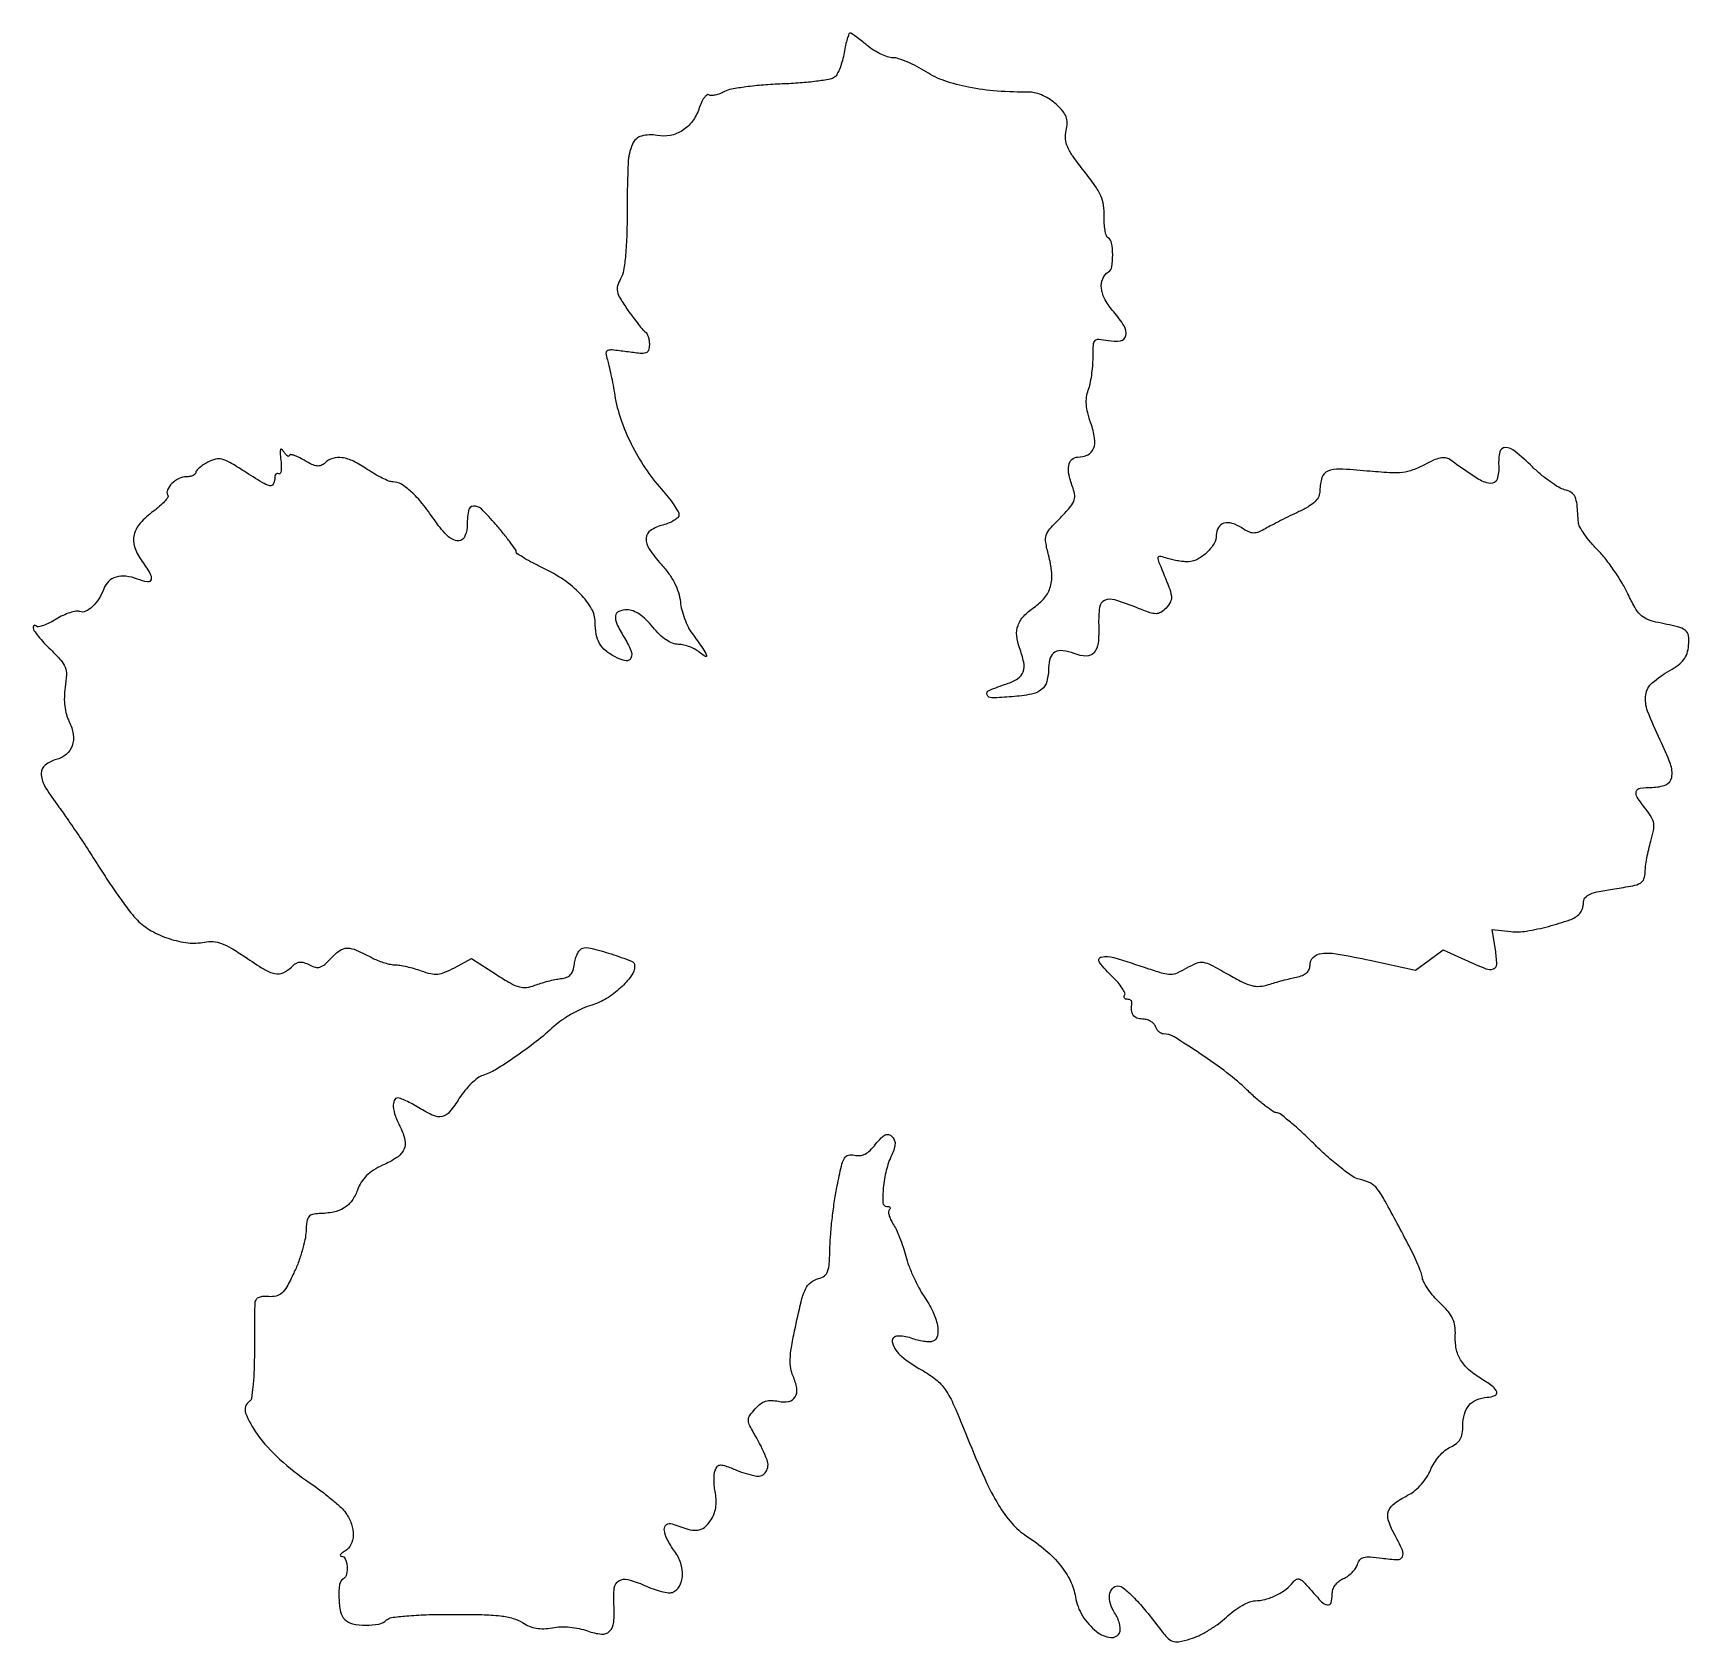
# Model space of a CAD drawing. Extents: x 0 to 336, y 1 to 327.
import ezdxf

# ---------------------------------------------------------------- set-up
doc = ezdxf.new("R2010")
doc.units = 0

msp = doc.modelspace()

# ---------------------------------------------------------------- linework, layer by layer
msp.add_lwpolyline([(164.509726, 323.057568, -0.024399), (164.161348, 321.471058, -0.026178), (163.666354, 319.963696, -0.026954), (163.107657, 318.724386, -0.100498), (162.574005, 318.061419, -0.131355), (161.639819, 317.631274, -0.010379), (158.915424, 317.220818, -0.013532), (155.596052, 316.882017, -0.00994), (151.902177, 316.679485, 0.011095), (148.135941, 316.46426, 0.013188), (144.594881, 316.088756, 0.012021), (141.641874, 315.624119, 0.078553), (140.229333, 315.12939, -0.032809), (139.294096, 314.702645, -0.038828), (138.361669, 314.429603, -0.042609), (137.558924, 314.331112, -0.148704), (137.059925, 314.462965, 0.317838), (136.636121, 314.436694, 0.068007), (136.099993, 313.869902, 0.048141), (135.543283, 312.910071, 0.027659), (135.054135, 311.664029, -0.080012), (133.728294, 309.107709, -0.090969), (131.713978, 307.226594, -0.09478), (129.235986, 306.234601, -0.095456), (126.573322, 306.230735, 0.11448), (123.396352, 306.106499, 0.230039), (121.552914, 304.492074, 0.089363), (120.685673, 300.633212, 0.010614), (120.495571, 291.828196, -0.006762), (120.417083, 286.175304, -0.015753), (120.167777, 281.948304, -0.01908), (119.768723, 278.861601, -0.087687), (119.166456, 277.167914, 0.056749), (118.555181, 275.734922, 0.128665), (118.515539, 274.566061, 0.081957), (119.06757, 273.205991, 0.014225), (120.587234, 270.874121, 0.007488), (121.699552, 269.319304, 0.009612), (122.771103, 267.924819, 0.007745), (123.704232, 266.793984, 0.078116), (124.166349, 266.397191, -0.132388), (124.486981, 266.055749, -0.044923), (124.755115, 265.423222, -0.040933), (124.938462, 264.637838, -0.036897), (125, 263.805059, -0.082254), (124.814852, 262.687205, -0.239233), (124.270547, 262.156358, -0.100371), (123.134744, 262.038758, -0.009829), (120.384221, 262.360815, 0.006816), (117.43407, 262.724283, 0.125754), (116.508956, 262.592745, 0.334687), (116.195513, 262.061962, 0.047929), (116.4735, 260.746739, -0.01909), (116.798145, 259.554747, -0.005519), (117.208395, 257.69123, -0.005542), (117.624628, 255.579055, -0.005885), (117.98519, 253.5, 0.043685), (119.192335, 248.717873, 0.03171), (121.321155, 243.654193, 0.031027), (124.142873, 238.764694, 0.03572), (127.431268, 234.5, -0.014008), (128.797374, 232.878918, -0.018198), (129.95081, 231.316211, -0.016033), (130.809843, 229.968262, -0.134473), (130.999218, 229.278592, -0.201246), (130.778327, 228.751065, -0.052826), (130.045532, 228.168705, -0.045019), (128.995191, 227.627246, -0.033125), (127.751529, 227.215421, 0.081451), (125.253161, 226.111408, 0.24134), (124.351622, 224.531485, 0.16095), (124.964436, 222.353267, 0.03534), (127.393501, 219.249561, -0.027382), (128.96113, 217.31086, -0.037935), (130.127982, 215.40501, -0.042082), (130.900916, 213.521581, -0.050814), (131.287598, 211.650298, 0.037457), (131.577415, 210.031076, 0.024968), (132.13805, 208.230912, 0.025167), (132.861668, 206.52967, 0.044216), (133.648255, 205.220011, -0.005345), (135.825855, 202.160381, -0.051134), (136.600762, 200.760874, -0.70712), (136.366241, 200.545304, -0.057818), (135.343154, 201.25, 0.050523), (134.39993, 201.920124, 0.03499), (133.21896, 202.485946, 0.035358), (131.994126, 202.873119, 0.058934), (130.921259, 203.000029, -0.091813), (129.703783, 203.225505, -0.056298), (128.404531, 203.899787, -0.046803), (127.06012, 204.997517, -0.029776), (125.707368, 206.500029, 0.029608), (124.344367, 208.014954, 0.047772), (123.000007, 209.109823, 0.057728), (121.696897, 209.776144, 0.089574), (120.457368, 210, 0.097728), (118.806235, 209.674164, 0.273749), (118.122926, 208.76916, 0.140271), (118.391814, 207.168321, 0.025628), (119.837048, 204.49993, -0.034067), (121.261283, 201.761012, -0.210796), (121.254936, 200.21199, -0.356316), (120.218075, 199.689716, -0.064911), (118.042799, 200.477868, -0.052358), (116.121263, 201.741938, -0.090809), (114.88964, 203.194751, -0.086648), (114.217955, 205.039418, -0.044112), (114, 207.505062, 0.131777), (113.267023, 210.237886, 0.060437), (111.032318, 213.209335, 0.051443), (107.65285, 216.070034, 0.039466), (103.453837, 218.478513, -0.010054), (101.363241, 219.519467, -0.01541), (99.600168, 220.5124, -0.009855), (98.202406, 221.395431, -0.249676), (97.993544, 221.779295, 0.153539), (97.845318, 222.236269, 0.005791), (96.77373, 223.706179, 0.009968), (95.435679, 225.425075, 0.006802), (93.850053, 227.326844, 0.021182), (90.915468, 230.470888, 0.222577), (89.298875, 231.041773, 0.340672), (88.290808, 230.092775, 0.038349), (88.015313, 226.75, -0.137457), (87.409658, 224.633986, -0.3206), (85.96966, 224.028001, -0.146995), (83.821052, 225.241345, -0.042031), (81.386001, 228.247539, 0.019416), (78.932714, 231.572807, 0.038365), (76.695042, 233.969267, 0.04995), (74.692492, 235.470055, 0.131096), (72.982135, 235.966731, -0.089585), (72.169124, 236.132051, -0.018567), (70.829412, 236.724602, -0.018952), (69.305055, 237.540537, -0.016873), (67.785188, 238.5, 0.033609), (64.982042, 240.14111, 0.078527), (62.670676, 240.870635, 0.110924), (60.766792, 240.733419, 0.123753), (59.190188, 239.790188, -0.102608), (58.438861, 239.296978, -0.127722), (57.612473, 239.195381, -0.079371), (56.549992, 239.512614, -0.021254), (54.990188, 240.346724, 0.019117), (53.841543, 240.967292, 0.037015), (52.87387, 241.357288, 0.054068), (52.19605, 241.495453, 0.436078), (51.984687, 241.306536, -0.310473), (51.875155, 241.153453, -0.23476), (51.663807, 241.177545, -0.071665), (51.321546, 241.476375, -0.024193), (50.913833, 242, 0.052908), (50.420131, 242.564129, 0.528003), (50.164336, 242.505466, 0.11563), (50.079506, 241.918477, 0.00866), (50.248201, 240.302813, -0.022091), (50.340419, 239.110346, -0.047824), (50.282978, 238.193497, -0.094205), (50.098081, 237.68061, -0.420001), (49.819056, 237.61183, 0.182724), (49.509077, 237.672124, 0.187214), (49.240598, 237.511375, 0.113523), (49.058882, 237.120412, 0.052299), (49, 236.559017, -0.136996), (48.701422, 235.489736, -0.330041), (47.983642, 235.195835, -0.074667), (46.478408, 235.828679, -0.005867), (42.782543, 238.139542, 0.011208), (39.88877, 239.906184, 0.070401), (38.28849, 240.554871, 0.121625), (36.980388, 240.558124, 0.063039), (35.444995, 239.970562, 0.024582), (34.508806, 239.408681, 0.032302), (33.718217, 238.802307, 0.033782), (33.150899, 238.233841, 0.181156), (33, 237.83102, -0.210367), (32.860114, 237.513254, -0.081361), (32.448468, 237.244112, -0.061949), (31.841258, 237.060961, -0.042328), (31.122445, 237, 0.115365), (29.607413, 236.64572, 0.078314), (28.155251, 235.618321, 0.090894), (27.255037, 234.350556, 0.252012), (27.315947, 233.293805, -0.292609), (27.307767, 232.839602, -0.034364), (26.660547, 231.998805, -0.032497), (25.668783, 231.015549, -0.020693), (24.399345, 230, 0.05088), (21.729648, 227.586542, 0.122127), (20.480628, 225.250745, 0.140602), (20.556916, 222.820365, 0.077159), (21.902098, 220.13749, -0.017276), (23.693573, 217.428177, -0.187511), (23.922553, 216.162384, -0.410077), (23.217379, 215.679208, -0.045861), (21.147464, 216.25044, 0.059584), (18.810628, 216.827003, 0.101607), (16.81368, 216.667611, 0.122856), (15.295404, 215.784839, 0.115136), (14.325319, 214.272681, -0.054011), (13.362327, 212.274275, -0.064719), (12.04003, 210.659753, -0.07977), (10.635972, 209.707169, -0.203575), (9.431428, 209.664687, 0.137647), (8.67998, 209.734647, 0.033841), (7.465821, 209.426691, 0.032094), (6.071024, 208.869236, 0.027304), (4.678797, 208.110502, -0.021293), (3.339438, 207.359569, -0.031748), (2.105401, 206.830622, -0.032738), (1.103562, 206.546856, -0.254267), (0.653412, 206.679921, 0.084754), (0.403703, 206.856797, 0.22861), (0.19194, 206.856309, 0.209748), (0.047652, 206.686901, 0.073128), (0, 206.362833, 0.156429), (0.176939, 205.811114, 0.01475), (1.04847, 204.665106, 0.01776), (2.202172, 203.336888, 0.013057), (3.56926, 201.946167, -0.018756), (5.617343, 199.814633, -0.090227), (6.490475, 198.383977, -0.101896), (6.750279, 196.822775, -0.027276), (6.515988, 194.303356, 0.02858), (6.334917, 192.299606, 0.037074), (6.410746, 190.457363, 0.040438), (6.742249, 188.788471, 0.048938), (7.32634, 187.303356, -0.080899), (8.142678, 184.764236, -0.120791), (7.932224, 182.452762, -0.135155), (6.718028, 180.677585, -0.114575), (4.690031, 179.637051, 0.106732), (2.443974, 178.528262, 0.231512), (1.636801, 176.833847, 0.129755), (2.322602, 174.34142, 0.028766), (4.784203, 170.617564, -0.008487), (6.596579, 168.103626, -0.00363), (8.937243, 164.685238, -0.00359), (11.380174, 161.00459, -0.004719), (13.553639, 157.608779, 0.007961), (15.642247, 154.391676, 0.008019), (17.827275, 151.250587, 0.007871), (19.817243, 148.575419, 0.031776), (21.156234, 147.045159, 0.069171), (23.970129, 144.904646, 0.049055), (27.606168, 143.306302, 0.049666), (31.417076, 142.466598, 0.078919), (34.747506, 142.599501, -0.06632), (36.510208, 142.714148, -0.070478), (38.203257, 142.356436, -0.048572), (40.190004, 141.406482, -0.014868), (42.990104, 139.600578, 0.013875), (46.835441, 137.109734, 0.083286), (49.040592, 136.226764, 0.158654), (50.720556, 136.39534, 0.092942), (52.404962, 137.547819, -0.050025), (53.278339, 138.261965, -0.117639), (54.06416, 138.549937, -0.110938), (54.92519, 138.460142, -0.041652), (56.045055, 137.975887, 0.059387), (57.244426, 137.50688, 0.142578), (58.189347, 137.534404, 0.104367), (59.156603, 138.088665, 0.023769), (60.511986, 139.418433, -0.05196), (62.231312, 140.925061, -0.158437), (63.695129, 141.380232, -0.101833), (65.539705, 140.975955, -0.015004), (69, 139.309846, 0.026853), (70.098545, 138.812602, 0.021275), (71.332269, 138.39166, 0.021745), (72.513061, 138.099215, 0.049066), (73.429002, 138.006161, -0.041554), (74.397339, 137.92243, -0.014343), (75.775556, 137.64592, -0.014139), (77.284214, 137.252715, -0.015936), (78.708459, 136.78846, 0.030308), (80.638534, 136.220105, 0.079909), (82.07236, 136.124899, 0.075437), (83.511721, 136.482882, 0.024917), (85.48436, 137.421644), (88.909806, 139.266368), (93.971074, 136.018562, 0.012531), (96.869187, 134.259783, 0.062013), (98.626045, 133.524177, 0.099434), (100.092328, 133.41482, 0.062254), (101.766171, 133.83887, -0.017641), (102.994979, 134.269661, -0.011715), (104.431313, 134.680325, -0.011799), (105.846324, 135.013813, -0.022455), (107, 135.203492, 0.057246), (108.208143, 135.489454, 0.116835), (109.01892, 136.019955, 0.111751), (109.527449, 136.875661, 0.049662), (109.808256, 138.165366, -0.038976), (110.014217, 139.218941, -0.044278), (110.376036, 140.181762, -0.049391), (110.828758, 140.925731, -0.140899), (111.308256, 141.286837, -0.15458), (113.131061, 141.394124, -0.016536), (117.253772, 140.204109, -0.012712), (121.3505, 138.757244, -0.310946), (122, 137.81383, -0.158108), (121.335316, 135.764377, -0.05006), (119.170897, 133.332504, -0.048379), (116.295925, 131.161411, -0.065848), (113.330167, 129.841916, 0.034833), (111.40851, 129.125733, 0.021728), (109.264825, 128.037269, 0.021773), (107.235185, 126.77376, 0.036538), (105.665872, 125.521749, -0.02034), (102.033583, 122.426296, -0.015353), (97.810381, 119.318572, -0.014463), (93.812655, 116.729178, -0.060931), (91.212489, 115.555101, 0.087228), (90.163468, 115.01371, 0.030336), (88.869893, 113.899352, 0.029047), (87.565729, 112.473796, 0.029954), (86.449944, 110.920707, -0.029983), (84.488146, 108.19036, -0.166206), (82.977234, 107.246453, -0.165823), (81.202682, 107.423882, -0.029812), (78.22583, 109.003738, 0.012161), (76.900704, 109.768097, 0.014941), (75.626798, 110.413598, 0.013406), (74.536103, 110.890649, 0.096675), (73.97583, 111, 0.305563), (73.248515, 110.509745, 0.118234), (73.058716, 109.247173, 0.06555), (73.484194, 107.318034, 0.032326), (74.492923, 105.013685, -0.064694), (75.419808, 102.458957, -0.165645), (75.20764, 100.528652, -0.139294), (73.8074, 98.914622, -0.040995), (70.898842, 97.335269, 0.034847), (69.03522, 96.352753, 0.055775), (67.622653, 95.242175, 0.06059), (66.571335, 93.920757, 0.051055), (65.794809, 92.309098, -0.068173), (64.654592, 90.135476, -0.100764), (63.085025, 88.671212, -0.089756), (60.926051, 87.831784, -0.044814), (58, 87.531633, 0.05433), (56.649518, 87.367141, 0.17868), (55.91215, 86.880464, 0.12673), (55.522758, 85.910252, 0.022138), (55.353516, 83.930605, -0.043169), (55.134136, 82.216595, -0.018119), (54.558716, 79.961355, -0.017767), (53.765365, 77.579962, -0.022062), (52.853516, 75.430605, -0.014847), (51.454238, 72.709964, -0.079501), (50.430302, 71.399849, -0.132444), (49.308739, 70.808265, -0.072722), (47.75, 70.688264, 0.03504), (46.462978, 70.686077, 0.105489), (45.624163, 70.443098, 0.155094), (45.142696, 69.947471, 0.109163), (44.952307, 69.188264, 0.004758), (44.932118, 68.110195, 0.000435), (44.909759, 65.428813, 0.000563), (44.889477, 62.230984, 0.000441), (44.874433, 58.760888, -0.009833), (44.79604, 55.370732, -0.014791), (44.582243, 52.421481, -0.009561), (44.289337, 50.013941, -0.222841), (43.922126, 49.451871, 0.358246), (43.11326, 47.084359, 0.068847), (45.438426, 42.790093, 0.049911), (50.002816, 37.725297, 0.035272), (56.023737, 32.98388, -0.012233), (58.381251, 31.297209, -0.01276), (60.619798, 29.520062, -0.01252), (62.473204, 27.889382, -0.053347), (63.441632, 26.77987, -0.069129), (64.580482, 24.554311, -0.090198), (64.932993, 22.298689, -0.108601), (64.460501, 20.378212, -0.147504), (63.25, 19.080099, 0.024747), (62.642248, 18.68461, 0.087191), (62.318739, 18.351299, 0.318829), (62.323078, 18.142164, 0.229786), (62.537196, 18.030409, -0.289341), (63.318196, 17.50453, -0.082124), (63.698821, 16.020141, -0.075686), (63.594428, 14.390029, -0.203279), (62.936368, 13.460673, 0.22547), (62.165008, 12.266984, 0.040541), (62.031408, 9.550132, 0.042156), (62.355585, 6.772067, 0.147294), (63.2, 5.2, 0.145143), (64.804491, 4.329442, 0.049503), (67.465501, 4.035741, 0.049462), (70.122804, 4.269768, 0.150806), (71.706413, 5.106413, -0.16448), (72.675809, 5.585923, -0.011601), (75.723296, 5.922858, -0.014009), (79.710815, 6.157989, -0.007116), (84.735189, 6.241656, -0.005792), (90.991649, 6.18431, -0.023415), (94.797511, 5.92675, -0.039023), (97.363798, 5.426812, -0.077563), (99.246082, 4.574417, 0.046147), (100.636321, 3.836786, 0.056652), (102.046912, 3.4275, 0.053487), (103.57805, 3.331922, 0.035243), (105.332523, 3.534559, -0.040911), (106.989927, 3.707, -0.028527), (108.869884, 3.640902, -0.02816), (110.764875, 3.357429, -0.03556), (112.469838, 2.874746, 0.059833), (115.283607, 2.223478, 0.227775), (116.937324, 2.808419, 0.177415), (117.772364, 4.620885, 0.035513), (117.806951, 8.238491, -0.043116), (117.889175, 11.560935, -0.228588), (118.829556, 13.059614, -0.211489), (120.64961, 13.323776, -0.037079), (123.983073, 12.118941, 0.019925), (125.738912, 11.415385, 0.024173), (127.436588, 10.903366, 0.023823), (128.878655, 10.61562, 0.129649), (129.663626, 10.701163, 0.177433), (131.081458, 11.938734, 0.112032), (131.692704, 14.073764, 0.092238), (131.361991, 16.638203, 0.081286), (130.128595, 19.039937, -0.039427), (128.623091, 21.452896, -0.096046), (128.03111, 23.454856, -0.265656), (128.482429, 24.456552, -0.253897), (129.592901, 24.602724, 0.020356), (132.794749, 23.521371, 0.092058), (134.748275, 23.322611, 0.146283), (136.164841, 23.876462, 0.08207), (137.426945, 25.24816, 0.050339), (138.079398, 26.503099, 0.051909), (138.459703, 27.850328, 0.050234), (138.56187, 29.286523, 0.042032), (138.388913, 30.805434, -0.024653), (138.192959, 32.118872, -0.023086), (138.121537, 33.474419, -0.023756), (138.171116, 34.682225, -0.069582), (138.358561, 35.492012, -0.092937), (138.838386, 36.271561, -0.211527), (139.457403, 36.545621, -0.089402), (140.467903, 36.363366, -0.009752), (142.674524, 35.491526, 0.053787), (146.702162, 34.297041, 0.305975), (148.645062, 35.148472, 0.23773), (148.880504, 37.56504, 0.038158), (146.773335, 41.972679, -0.01017), (145.391225, 44.491282, -0.107838), (145.084429, 45.614186, -0.165723), (145.352438, 46.558298, -0.032638), (146.462607, 47.958681, -0.046512), (147.530562, 48.938284, -0.085748), (148.573944, 49.479149, -0.085353), (149.741664, 49.639978, -0.045726), (151.190098, 49.458248, 0.101653), (153.286637, 49.429745, 0.217776), (154.577015, 50.346818, 0.174299), (154.898099, 52.122022, 0.065426), (154.14764, 54.575311, -0.068986), (153.688783, 56.114251, -0.046282), (153.579419, 57.94953, -0.032231), (153.814595, 60.356004, -0.0114), (154.450693, 63.761542, -0.006034), (155.760353, 69.631357, -0.049964), (156.648048, 72.210898, -0.117979), (157.719419, 73.573946, -0.106365), (159.331666, 74.368395, 0.098513), (160.495414, 74.919533, 0.146917), (161.163685, 75.816413, 0.071453), (161.498571, 77.419394, 0.010752), (161.636095, 80.708642, -0.015843), (161.776464, 83.40745, -0.008181), (162.113967, 86.770894, -0.008124), (162.57425, 90.221197, -0.012191), (163.097925, 93.21355, -0.007314), (163.952906, 97.180907, -0.072057), (164.570406, 98.769427, -0.204153), (165.374912, 99.385354, -0.124777), (166.589311, 99.388228, 0.085566), (167.703801, 99.304273, 0.094807), (168.739452, 99.607218, 0.074455), (169.773889, 100.349249, 0.033358), (170.896852, 101.595998, -0.022308), (172.006486, 102.884042, -0.091143), (172.835302, 103.492514, -0.172595), (173.535984, 103.569668, -0.1392), (174.201555, 103.198445, -0.092116), (174.675648, 102.507963, -0.108201), (174.834929, 101.731814, -0.076839), (174.671344, 100.758609, -0.026911), (174.152034, 99.434332, 0.046179), (173.054892, 96.285095, 0.036934), (172.449892, 92.741648, 0.035182), (172.375149, 89.74514, 0.400979), (173.154908, 89, -0.058007), (173.560279, 88.952813, -0.174279), (173.790307, 88.803136, -0.252744), (173.824155, 88.584692, -0.11146), (173.663159, 88.329826, 0.208279), (173.503085, 87.922818, 0.055752), (173.607558, 87.219011, 0.046672), (173.919621, 86.369465, 0.033696), (174.414973, 85.489423, -0.037863), (175.041045, 84.355162, -0.013727), (175.759578, 82.66138, -0.013522), (176.447649, 80.756994, -0.015687), (176.995516, 78.909597, 0.026651), (177.624086, 76.948787, 0.016016), (178.565969, 74.692995, 0.016019), (179.64964, 72.503543, 0.026801), (180.714833, 70.747407, -0.037418), (182.495248, 67.666588, -0.064662), (183.424913, 64.861874, -0.097126), (183.419162, 62.747174, -0.25748), (182.477118, 61.629593, -0.099214), (181.76322, 61.508056, -0.028804), (180.645404, 61.605264, -0.02773), (179.37057, 61.863396, -0.02643), (178.11105, 62.264185, 0.117554), (175.144175, 62.642686, 0.476376), (174.289858, 61.322978, 0.142209), (176.147049, 58.591672, 0.046733), (180.205381, 55.828771, -0.041858), (183.094281, 53.902891, -0.076549), (185.012493, 51.828666, -0.045918), (186.772718, 48.620111, -0.007314), (189.535614, 42, 0.010042), (193.018496, 33.781216, 0.030268), (195.835938, 28.388254, 0.044554), (198.522391, 24.711413, 0.068184), (201.5, 22.128201, -0.031262), (205.430984, 19.195671, -0.047596), (208.400723, 16.146695, -0.055446), (210.398578, 13.004473, -0.074385), (211.417323, 9.791671, 0.099643), (212.850577, 5.951256, 0.08631), (215.716034, 2.736536, 0.13921), (218.586498, 1.543371, 0.342996), (220.419581, 2.651028, 0.113769), (220.522214, 3.380148, 0.043649), (220.343961, 4.394465, 0.040364), (219.949234, 5.50368, 0.039388), (219.37877, 6.544676, -0.072648), (218.518082, 8.396874, -0.101822), (218.360014, 10.208915, -0.148188), (218.918508, 11.493308, -0.22005), (220.01407, 12, -0.174505), (221.170852, 11.583591, -0.024166), (223.087746, 9.835461, -0.022342), (225.440598, 7.250433, -0.010829), (228.224252, 3.751824, 0.016602), (230.000646, 1.57133, 0.122486), (231.092005, 0.808216, 0.138975), (232.351473, 0.694211, 0.023532), (234.724252, 1.257204, 0.043401), (236.425092, 1.910577, 0.022321), (238.431384, 3.0018, 0.022007), (240.410054, 4.317449, 0.030888), (242.042163, 5.671505, -0.028912), (243.565322, 6.945361, -0.029726), (245.211679, 8.022255, -0.031132), (246.744286, 8.776963, -0.099156), (247.857904, 9, 0.067319), (249.931917, 9.280513, 0.046628), (252.14825, 10.119964, 0.04698), (254.147504, 11.343353, 0.073197), (255.567729, 12.774315, -0.11739), (256.242507, 13.344507, -0.227887), (256.932166, 13.358135, -0.096951), (257.810436, 12.728925, -0.014084), (259.279931, 11.079168, 0.017728), (261.354094, 8.784455, 0.153897), (262.550445, 8.138652, 0.388642), (263.2636, 8.577625, 0.069531), (263.5, 10.269365, -0.079553), (263.657136, 11.250736, -0.073634), (264.114266, 12.162952, -0.070985), (264.834522, 12.93103, -0.065688), (265.75912, 13.491055, 0.0524), (266.667671, 14.008983, 0.041345), (267.529934, 14.743341, 0.04265), (268.222694, 15.57009, 0.076365), (268.615041, 16.362461, -0.097545), (269.133026, 17.306571, -0.157232), (269.902092, 17.791532, -0.082554), (271.183436, 17.901949, -0.014362), (273.60592, 17.640536, 0.023307), (276.77651, 17.355651, 0.30008), (277.748049, 17.93809, 0.224218), (277.756481, 19.226687, 0.014354), (276.028545, 22.685556, -0.046957), (274.884308, 25.40586, -0.172434), (274.952709, 27.244125, -0.147968), (276.189918, 28.797736, -0.031819), (279.173736, 30.589842, 0.060954), (280.359204, 31.399138, 0.034096), (281.591307, 32.639979, 0.033487), (282.682256, 34.084772, 0.046038), (283.444607, 35.521669, -0.04397), (284.187969, 36.936857, -0.03519), (285.219347, 38.31664, -0.03635), (286.365317, 39.463721, -0.071544), (287.448039, 40.158279, 0.053114), (288.691019, 40.892677, 0.101203), (289.461325, 41.754655, 0.092762), (289.870907, 42.903086, 0.039417), (290, 44.53807, -0.067253), (290.315989, 46.876718, -0.110653), (291.249543, 48.631114, -0.116711), (292.800189, 49.759343, -0.080534), (294.920095, 50.268934, 0.073255), (296.496269, 50.623773, 0.385184), (296.86302, 51.349766, 0.167313), (296.14345, 52.403554, 0.02344), (293.924821, 53.899525, -0.040627), (291.246809, 55.842231, -0.079413), (289.54562, 57.847642, -0.088382), (288.663436, 60.13086, -0.061214), (288.469028, 62.898559, 0.047952), (288.388784, 64.734439, 0.076439), (287.937254, 66.236079, 0.065449), (286.995909, 67.68745, 0.026621), (285.371779, 69.398559, -0.02488), (284.096467, 70.732841, -0.025515), (282.97136, 72.176452, -0.02632), (282.129627, 73.523857, -0.089631), (281.79857, 74.5, 0.049212), (281.53265, 75.556686, 0.012004), (280.884083, 77.234375, 0.012188), (280.043546, 79.130462, 0.011876), (279.104691, 81, 0.001706), (274.258286, 90.030365, 0.03697), (272.633488, 92.565964, 0.118986), (271.173911, 93.770986, 0.065856), (268.969324, 94.505908, -0.103302), (267.674169, 95.047589, -0.015008), (265.356424, 96.744655, -0.016455), (262.706999, 98.953397, -0.013428), (260.017637, 101.482498, 0.00856), (257.413554, 103.979612, 0.012421), (255.02445, 106.085484, 0.008051), (252.977399, 107.746036, 0.167908), (252.242463, 108, -0.151697), (251.540521, 108.217981, -0.012813), (249.989306, 109.34383, -0.016089), (248.181699, 110.822461, -0.011741), (246.267559, 112.574741, 0.028201), (242.158132, 116.095317, 0.015345), (236.752371, 119.965158, 0.01022), (231.428384, 123.378966, 0.138305), (229.226178, 124, -0.125997), (228.796437, 124.110039, -0.063993), (228.342228, 124.440625, -0.057365), (227.933766, 124.926334, -0.054607), (227.638374, 125.5, 0.104363), (227.267132, 126.073641, 0.06668), (226.635134, 126.559375, 0.06271), (225.850994, 126.888006, 0.068006), (225.031385, 127, -0.08877), (223.884966, 127.205151, -0.15939), (223.143391, 127.792996, -0.132475), (222.809573, 128.797008, -0.053594), (222.881579, 130.25, 0.145617), (222.84349, 130.535562, 0.11953), (222.654128, 130.779687, 0.098132), (222.336897, 130.943832, 0.070581), (221.940983, 131, -0.087299), (221.576237, 131.064173, -0.166164), (221.346818, 131.248799, -0.178742), (221.288098, 131.524167, -0.102841), (221.405425, 131.846975, 0.254748), (221.432675, 132.344733, 0.035163), (220.904314, 133.279435, 0.033246), (220.062113, 134.38441, 0.022276), (218.964442, 135.534066, -0.036667), (216.293995, 138.497069, -0.547973), (216.680292, 139.580974, -0.130954), (219.177774, 139.494628, -0.008182), (226.269008, 137.212561, 0.012612), (229.187944, 136.30166, 0.074222), (230.774139, 136.095747, 0.098416), (232.145279, 136.39557, 0.030531), (234.033502, 137.360718, -0.034703), (236.000379, 138.345479, -0.137535), (237.329321, 138.507679, -0.083875), (238.883364, 137.993959, -0.008266), (242.345734, 136.088262, 0.01351), (245.299711, 134.502516, 0.05423), (247.217662, 133.786513, 0.081416), (248.823307, 133.647331, 0.059609), (250.58124, 133.99469, -0.008618), (251.898513, 134.397732, -0.005421), (253.450427, 134.825306, -0.005441), (254.986806, 135.212896, -0.009927), (256.25, 135.490577, 0.04528), (257.452939, 135.84566, 0.086322), (258.310086, 136.370877, 0.107819), (258.819524, 137.063703, 0.105191), (259, 137.912063, -0.201119), (259.686624, 139.550023, -0.175519), (261.386515, 140.328417, -0.063951), (264.740575, 140.174641, -0.010335), (271.165855, 138.910834), (280.374767, 136.90096), (283.183246, 138.977359), (285.991725, 141.053757), (290.440998, 139.026878, 0.011262), (294.662727, 137.217326, 0.177434), (296.202298, 137.16927, 0.330176), (296.875513, 138.126417, 0.033444), (296.604864, 141.069583), (295.954111, 145.139166), (299.727056, 144.752921, 0.066426), (302.901184, 144.850204, 0.02295), (307.398051, 145.804856, 0.020771), (311.690438, 147.116744, 0.11228), (313.740334, 148.407001, 0.085126), (314.023216, 148.806992, 0.036416), (314.26258, 149.41883, 0.034682), (314.42821, 150.123743, 0.038481), (314.487246, 150.820579, -0.194312), (314.841748, 151.679491, -0.100675), (315.818842, 152.34059, -0.050116), (317.626209, 152.887865, -0.011716), (320.75, 153.425519, 0.008793), (324.465393, 154.042659, 0.078676), (326.020324, 154.591324, 0.180061), (326.746073, 155.421726, 0.090734), (327, 156.8095, -0.032221), (327.077769, 158.015067, -0.012719), (327.333303, 159.658253, -0.012527), (327.700203, 161.424954, -0.015321), (328.134647, 163.055075, 0.022797), (328.686941, 165.259264, 0.088368), (328.720116, 166.661888, 0.09757), (328.266238, 167.916368, 0.03122), (327.134647, 169.555953, -0.020219), (325.371381, 171.994317, -0.218791), (325.188591, 173.16523, -0.298465), (325.961535, 173.836029, -0.03368), (328.393011, 174, 0.094857), (331.159217, 174.529554, 0.261641), (332.364861, 176.018363, 0.132844), (332.104411, 178.74417, 0.022498), (330.028827, 183.5939, -0.020979), (327.48599, 189.485869, -0.126713), (327.112282, 192.767419, -0.180615), (328.437005, 195.215139, -0.052774), (332, 197.715481, 0.032729), (333.705914, 198.813464, 0.071462), (334.808959, 199.904671, 0.08198), (335.469381, 201.159353, 0.0555), (335.806984, 202.743007, 0.056073), (335.780838, 204.772928, 0.208546), (335.142388, 205.847489, 0.098423), (333.579652, 206.559049, 0.007991), (329.157801, 207.525049, -0.054131), (327.321596, 208.107684, -0.09344), (326.004641, 209.01205, -0.068677), (324.857901, 210.53447, -0.018643), (323.486139, 213.227318, 0.026161), (322.31927, 215.435274, 0.015899), (320.724832, 217.921291, 0.015916), (318.981478, 220.292845, 0.026947), (317.357105, 222.146338, -0.019071), (315.894617, 223.763039, -0.022476), (314.642016, 225.402999, -0.022103), (313.720931, 226.86198, -0.114698), (313.449817, 227.768726, 0.009272), (313.160594, 231.345679, 0.075979), (312.755319, 232.926982, 0.155461), (312.002543, 233.800996, 0.076506), (310.636166, 234.376469, -0.073191), (309.456211, 234.864292, -0.019628), (307.751373, 235.974918, -0.019451), (305.892502, 237.404376, -0.018994), (304.135021, 238.984877, 0.019852), (300.590533, 242.161447, 0.16455), (298.600414, 242.921536, 0.365414), (297.490002, 242.056131, 0.066778), (297.279902, 239.25, -0.093043), (296.93128, 236.518105, -0.360329), (295.594345, 235.667521, -0.11423), (292.929797, 236.647833, -0.011585), (287.337375, 240.5, 0.128488), (286.48466, 240.831498, 0.079582), (285.404724, 240.784352, 0.053949), (284.023259, 240.341449, 0.021134), (282.227643, 239.451128, -0.036459), (279.881511, 238.376042, -0.06203), (277.784844, 237.878711, -0.042232), (275.125594, 237.813328, -0.009156), (270.541196, 238.172293, 0.012536), (264.995323, 238.568845, 0.110469), (262.589444, 238.146604, 0.224295), (261.415082, 236.84938, 0.07206), (261.015313, 234.214463, -0.100755), (260.764605, 233.023806, -0.093986), (260.065266, 231.992282, -0.064378), (258.793559, 231.00732, -0.022723), (256.75, 229.930418, 0.004237), (254.940642, 229.060794, 0.003453), (253.018047, 228.100071, 0.003489), (251.260144, 227.190927, 0.009115), (250.013563, 226.505865, -0.029725), (248.56246, 225.784575, -0.106559), (247.551629, 225.59065, -0.108414), (246.560318, 225.831935, -0.031335), (245.182775, 226.615897, 0.070084), (243.225382, 227.53764, 0.143292), (241.543266, 227.563741, 0.192015), (240.425928, 226.716902, 0.136549), (240, 225.186372, -0.133108), (239.53082, 223.455199, -0.069255), (238.135396, 221.685199, -0.067675), (236.259576, 220.318224, -0.10829), (234.3619, 219.774861, -0.037272), (233.478069, 219.784918, -0.017451), (232.341559, 219.922864, -0.01718), (231.154333, 220.151241, -0.023065), (230.098728, 220.44398, 0.014627), (228.735277, 220.846981, 0.214071), (228.252459, 220.767262, 0.327217), (228.113415, 220.389766, 0.028477), (228.471739, 219.365399, -0.004321), (230.393515, 214.620039, -0.057652), (230.878513, 212.804002, -0.153545), (230.686106, 211.603434, -0.080618), (229.793378, 210.364807, -0.053948), (228.715954, 209.497794, -0.143265), (227.777083, 209.222503, -0.084223), (226.539628, 209.43164, -0.011285), (224.055261, 210.361212, 0.018918), (219.41088, 212.018636, 0.181034), (217.34662, 211.908627, 0.264524), (216.305126, 210.516091, 0.040107), (216.143453, 206.909028, -0.033956), (216.024213, 203.242218, -0.153954), (215.190063, 201.301294, -0.229164), (213.624547, 200.623039, -0.080576), (211.161025, 201.128878, 0.056133), (208.86541, 201.717915, 0.161878), (207.27043, 201.42447, 0.188232), (206.317101, 200.282866, 0.079706), (205.984687, 198.281385, -0.060922), (205.629625, 195.505077, -0.163971), (204.563181, 193.855625, -0.121627), (202.4763, 192.899195, -0.026975), (198.552403, 192.371265, -0.014224), (194.457295, 192.160771, -0.314294), (193.513782, 192.787227, -0.411449), (193.894648, 193.675547, -0.016578), (197.513928, 195.004597, 0.063701), (199.73761, 196.067823, 0.167098), (200.816483, 197.439653, 0.137445), (200.936974, 199.377245, 0.03808), (200.065554, 202.327579, -0.069216), (199.510889, 204.7498, -0.108476), (199.785148, 206.860584, -0.102333), (200.939819, 208.746984, -0.056515), (203.007132, 210.504793, 0.072316), (205.16797, 212.462563, 0.105179), (206.353279, 214.735478, 0.090866), (206.606379, 217.544154, 0.042944), (205.962731, 221.138408, -0.02347), (205.403046, 223.687881, -0.119891), (205.503005, 225.124359, -0.104111), (206.256306, 226.45358, -0.015584), (208.370431, 228.703764, 0.016199), (210.2482, 230.707312, 0.07875), (211.07708, 232.019363, 0.124207), (211.269266, 233.217031, 0.06893), (210.936156, 234.667922, -0.035166), (210.131747, 237.334149, -0.092842), (210.057168, 239.318652, -0.167238), (210.682281, 240.522323, -0.192421), (211.877555, 241, 0.110854), (213.924696, 241.459513, 0.192369), (215.0941, 242.717073, 0.133065), (215.316692, 244.84101, 0.044788), (214.540321, 247.885719, -0.022972), (213.916225, 249.952572, -0.043049), (213.636073, 251.674681, -0.051815), (213.678791, 253.182955, -0.057932), (214.034921, 254.591849, 0.038232), (214.405946, 255.849415, 0.01631), (214.716508, 257.577155, 0.016026), (214.929361, 259.449726, 0.020286), (215, 261.1901, -0.011622), (215.060604, 263.79703, -0.170415), (215.399662, 264.635981, -0.241343), (216.134612, 264.925706, -0.024823), (218.038057, 264.642389, 0.087013), (220.553458, 264.582492, 0.316405), (221.646688, 265.627099, 0.189785), (221.286972, 267.6056, 0.041418), (219.185102, 270.441962, -0.053711), (217.466879, 272.883614, -0.094216), (216.697035, 275.222214, -0.128872), (216.94524, 277.178674, -0.160021), (218.120707, 278.574601, 0.220767), (218.810383, 279.621192, 0.039463), (218.976479, 282.017325, 0.039555), (218.763308, 284.413012, 0.215602), (218.054006, 285.466622, -0.179742), (217.696335, 285.926019, -0.031928), (217.430668, 287.002235, -0.030978), (217.271307, 288.366974, -0.023546), (217.260422, 289.873232, 0.049665), (217.129837, 292.069321, 0.065557), (216.55792, 293.988873, 0.048109), (215.358272, 296.100532, 0.014912), (213.166627, 299.028194, -0.012594), (210.949596, 301.961317, -0.051778), (209.846993, 303.893357, -0.083201), (209.436066, 305.508677, -0.074963), (209.550925, 307.23186, 0.049147), (209.735769, 308.791221, 0.095944), (209.52288, 310.020142, 0.084111), (208.840209, 311.183513, 0.031235), (207.527268, 312.562309, 0.043898), (206.311272, 313.505407, 0.03565), (204.863622, 314.297503, 0.036901), (203.40954, 314.837566, 0.071924), (202.186555, 315.007731, -0.020124), (195.542305, 315.23967, -0.029541), (189.750633, 316.021627, -0.034208), (184.902558, 317.31993, -0.058849), (181.138627, 319.12704, 0.02001), (179.240788, 320.226713, 0.020792), (177.284855, 321.156068, 0.021027), (175.53313, 321.815306, 0.079641), (174.380945, 322, -0.080842), (173.318953, 322.172836, -0.031407), (171.935022, 322.734375, -0.030085), (170.483571, 323.543218, -0.032749), (169.182369, 324.5, 0.007988), (168.006461, 325.457799, 0.011449), (166.931955, 326.265625, 0.007456), (166.015598, 326.901797, 0.149074), (165.693542, 327, 0.315941), (165.461065, 326.836813, 0.013756), (165.132226, 325.841911, 0.019116), (164.802416, 324.568778, 0.011972)], format="xyb", close=True)

doc.saveas('drawing.dxf')
